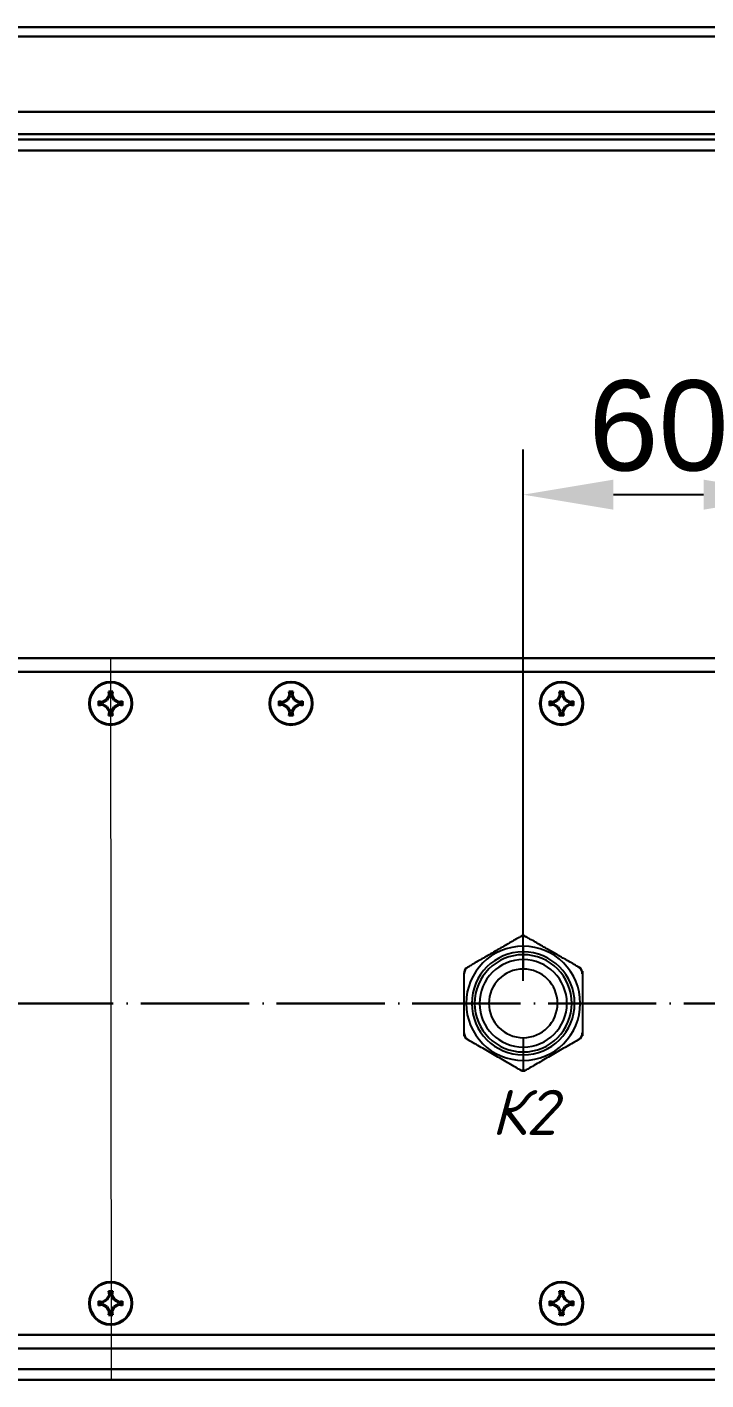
# Model space of a CAD drawing. Header units: millimetres. Extents: x 0 to 53000, y -591 to 24400.
# Drawn here: x 4867.2 to 5017.8, y 2103.7 to 2403.7 of the extents above; entities that cross this region are included whole.
import ezdxf

# ---------------------------------------------------------------- set-up
doc = ezdxf.new("R2010")
doc.units = ezdxf.units.MM
doc.linetypes.add('ACAD_ISO04W100', pattern=[30, 24, -3, 0, -3])
for name, color, linetype in [('MAIN-1', 7, 'Continuous'), ('MAIN-2', 7, 'Continuous'), ('размеры', 3, 'Continuous')]:
    doc.layers.add(name, color=color, linetype=linetype)
doc.layers.add('Осевые центральные', color=5, linetype='ACAD_ISO04W100', lineweight=30)
doc.layers.add('Основная', color=7, linetype='Continuous', lineweight=30)
doc.layers.add('Привязки', color=2, linetype='Continuous', lineweight=0, plot=False, transparency=0.8)
doc.styles.get("Standard").update_dxf_attribs({"font": 'arial.ttf'})
doc.styles.add('текст', font='isocpeui.ttf')
doc.dimstyles.new('ISO2', dxfattribs={"dimtxt": 20, "dimasz": 20, "dimexe": 10, "dimexo": 5, "dimgap": 5, "dimtad": 1, "dimdec": 4, "dimdsep": 46, "dimlunit": 6, "dimtxsty": 'Standard', "dimcen": 20, "dimadec": 0, "dimazin": 0, "dimtfac": 1, "dimtdec": 4, "dimtmove": 0, "dimatfit": 3, "dimfxl": 1, "dimtolj": 1, "dimtzin": 0, "dimarcsym": 0})

# ---------------------------------------------------------------- blocks, each defined once
blk = doc.blocks.new('*U405')
at = {"layer": 'MAIN-1'}
for p, q in [((-5.26, 12.11), (-5.59, 11.92)), ((-4.94, 12.29), (-5.26, 12.11)), ((-4.62, 12.48), (-4.94, 12.29)), ((-4.3, 12.67), (-4.62, 12.48)), ((-3.98, 12.85), (-4.3, 12.67)), ((-3.66, 13.03), (-3.98, 12.85)), ((-3.35, 13.21), (-3.66, 13.03)), ((-3.04, 13.39), (-3.35, 13.21)), ((-2.73, 13.57), (-3.04, 13.39)), ((-2.43, 13.74), (-2.73, 13.57)), ((-2.12, 13.92), (-2.43, 13.74)), ((-1.82, 14.09), (-2.12, 13.92)), ((-1.52, 14.27), (-1.82, 14.09)), ((-1.22, 14.44), (-1.52, 14.27)), ((-0.93, 14.61), (-1.22, 14.44)), ((-0.64, 14.78), (-0.93, 14.61)), ((-0.35, 14.95), (-0.64, 14.78)), ((0, 12.66), (0, 14.95)), ((0, 12.66), (0, 7.61)), ((0.35, 14.95), (0.52, 14.85)), ((0.52, 14.85), (0.69, 14.75)), ((0.69, 14.75), (0.87, 14.65)), ((0.87, 14.65), (1.04, 14.54)), ((1.04, 14.54), (1.22, 14.44)), ((1.22, 14.44), (1.39, 14.34)), ((1.39, 14.34), (1.57, 14.24)), ((1.57, 14.24), (1.61, 14.22)), ((1.61, 14.22), (1.64, 14.2)), ((1.64, 14.2), (1.67, 14.18)), ((1.67, 14.18), (1.7, 14.16)), ((1.7, 14.16), (1.74, 14.14)), ((1.74, 14.14), (1.77, 14.12)), ((1.77, 14.12), (1.8, 14.11)), ((2.1, 13.93), (1.8, 14.11)), ((2.41, 13.75), (2.1, 13.93)), ((2.72, 13.58), (2.41, 13.75)), ((3.03, 13.4), (2.72, 13.58)), ((3.34, 13.22), (3.03, 13.4)), ((3.65, 13.04), (3.34, 13.22)), ((3.97, 12.86), (3.65, 13.04)), ((4.28, 12.67), (3.97, 12.86)), ((4.6, 12.49), (4.28, 12.67)), ((4.92, 12.3), (4.6, 12.49)), ((5.24, 12.12), (4.92, 12.3)), ((5.57, 11.93), (5.24, 12.12)), ((-10.4, 9.14), (-10.71, 8.96)), ((-10.09, 9.32), (-10.4, 9.14)), ((-9.78, 9.5), (-10.09, 9.32)), ((-9.47, 9.68), (-9.78, 9.5)), ((-9.15, 9.86), (-9.47, 9.68)), ((-8.83, 10.05), (-9.15, 9.86)), ((-8.51, 10.23), (-8.83, 10.05)), ((-8.19, 10.41), (-8.51, 10.23)), ((-7.87, 10.6), (-8.19, 10.41)), ((-7.55, 10.79), (-7.87, 10.6)), ((-7.22, 10.97), (-7.55, 10.79)), ((-6.9, 11.16), (-7.22, 10.97)), ((-6.57, 11.35), (-6.9, 11.16)), ((-6.24, 11.54), (-6.57, 11.35)), ((-5.92, 11.73), (-6.24, 11.54)), ((-5.59, 11.92), (-5.92, 11.73)), ((5.89, 11.74), (5.57, 11.93)), ((6.22, 11.56), (5.89, 11.74)), ((6.55, 11.37), (6.22, 11.56)), ((6.87, 11.18), (6.55, 11.37)), ((7.2, 10.99), (6.87, 11.18)), ((7.53, 10.8), (7.2, 10.99)), ((7.85, 10.61), (7.53, 10.8)), ((8.18, 10.42), (7.85, 10.61)), ((8.5, 10.24), (8.18, 10.42)), ((8.82, 10.05), (8.5, 10.24)), ((9.14, 9.87), (8.82, 10.05)), ((9.45, 9.69), (9.14, 9.87)), ((9.77, 9.51), (9.45, 9.69)), ((10.08, 9.33), (9.77, 9.51)), ((10.38, 9.15), (10.08, 9.33)), ((10.69, 8.97), (10.38, 9.15)), ((-13.12, 7.17), (-13.12, 7.12)), ((-13.12, 7.12), (-13.12, 7.06)), ((-13.12, 7.06), (-13.12, 7.01)), ((-13.12, 7.01), (-13.12, 6.95)), ((-13.12, 6.95), (-13.12, 6.9)), ((-13.12, 6.9), (-13.12, 6.84)), ((-13.12, 6.84), (-13.12, 6.78)), ((-13.12, 6.75), (-13.12, 6.78)), ((-13.12, 6.71), (-13.12, 6.75)), ((-13.12, 6.67), (-13.12, 6.71)), ((-13.12, 6.63), (-13.12, 6.67)), ((-13.12, 6.59), (-13.12, 6.63)), ((-13.12, 6.56), (-13.12, 6.59)), ((-13.12, 6.52), (-13.12, 6.56)), ((-13.12, 6.15), (-13.12, 6.52)), ((-13.12, 5.78), (-13.12, 6.15)), ((-12.77, 7.77), (-12.6, 7.87)), ((-12.6, 7.87), (-12.42, 7.97)), ((-12.42, 7.97), (-12.25, 8.07)), ((-12.25, 8.07), (-12.07, 8.17)), ((-12.07, 8.17), (-11.9, 8.28)), ((-11.9, 8.28), (-11.72, 8.38)), ((-11.72, 8.38), (-11.54, 8.48)), ((-11.54, 8.48), (-11.51, 8.5)), ((-11.51, 8.5), (-11.48, 8.52)), ((-11.48, 8.52), (-11.45, 8.54)), ((-11.45, 8.54), (-11.41, 8.56)), ((-11.41, 8.56), (-11.38, 8.58)), ((-11.38, 8.58), (-11.35, 8.59)), ((-11.35, 8.59), (-11.31, 8.61)), ((-11.01, 8.79), (-11.31, 8.61)), ((-10.71, 8.96), (-11.01, 8.79)), ((10.99, 8.8), (10.69, 8.97)), ((11.3, 8.62), (10.99, 8.8)), ((11.6, 8.45), (11.3, 8.62)), ((11.89, 8.28), (11.6, 8.45)), ((12.19, 8.11), (11.89, 8.28)), ((12.48, 7.94), (12.19, 8.11)), ((12.77, 7.77), (12.48, 7.94)), ((13.12, 7.17), (13.12, 6.81)), ((13.12, 6.81), (13.12, 6.44)), ((13.12, 6.44), (13.12, 6.07)), ((13.12, 6.07), (13.12, 5.7)), ((-13.12, 5.4), (-13.12, 5.78)), ((-13.12, 5.02), (-13.12, 5.4)), ((-13.12, 4.64), (-13.12, 5.02)), ((-13.12, 4.25), (-13.12, 4.64)), ((-13.12, 3.86), (-13.12, 4.25)), ((-13.12, 3.47), (-13.12, 3.86)), ((-13.12, 3.08), (-13.12, 3.47)), ((-13.12, 2.68), (-13.12, 3.08)), ((13.12, 5.7), (13.12, 5.32)), ((13.12, 5.32), (13.12, 4.94)), ((13.12, 4.94), (13.12, 4.56)), ((13.12, 4.56), (13.12, 4.17)), ((13.12, 4.17), (13.12, 3.79)), ((13.12, 3.79), (13.12, 3.39)), ((13.12, 3.39), (13.12, 3)), ((13.12, 3), (13.12, 2.6)), ((-13.12, 2.28), (-13.12, 2.68)), ((-13.12, 1.88), (-13.12, 2.28)), ((-13.12, 1.47), (-13.12, 1.88)), ((-13.12, 1.07), (-13.12, 1.47)), ((-13.12, 0.66), (-13.12, 1.07)), ((-13.12, 0.25), (-13.12, 0.66)), ((-13.12, -0.16), (-13.12, 0.25)), ((13.12, 2.6), (13.12, 2.2)), ((13.12, 2.2), (13.12, 1.8)), ((13.12, 1.8), (13.12, 1.39)), ((13.12, 1.39), (13.12, 0.98)), ((13.12, 0.98), (13.12, 0.57)), ((13.12, 0.57), (13.12, 0.16)), ((13.12, 0.16), (13.12, -0.25)), ((-13.12, -0.57), (-13.12, -0.16)), ((-13.12, -0.98), (-13.12, -0.57)), ((-13.12, -1.39), (-13.12, -0.98)), ((-13.12, -1.8), (-13.12, -1.39)), ((-13.12, -2.2), (-13.12, -1.8)), ((-13.12, -2.6), (-13.12, -2.2)), ((-13.12, -3), (-13.12, -2.6)), ((13.12, -0.25), (13.12, -0.66)), ((13.12, -0.66), (13.12, -1.07)), ((13.12, -1.07), (13.12, -1.47)), ((13.12, -1.47), (13.12, -1.88)), ((13.12, -1.88), (13.12, -2.28)), ((13.12, -2.28), (13.12, -2.68)), ((13.12, -2.68), (13.12, -3.08)), ((-13.12, -3.39), (-13.12, -3)), ((-13.12, -3.79), (-13.12, -3.39)), ((-13.12, -4.17), (-13.12, -3.79)), ((-13.12, -4.56), (-13.12, -4.17)), ((-13.12, -4.94), (-13.12, -4.56)), ((-13.12, -5.32), (-13.12, -4.94)), ((-13.12, -5.7), (-13.12, -5.32)), ((-13.12, -6.07), (-13.12, -5.7)), ((13.12, -3.08), (13.12, -3.47)), ((13.12, -3.47), (13.12, -3.86)), ((13.12, -3.86), (13.12, -4.25)), ((13.12, -4.25), (13.12, -4.64)), ((13.12, -4.64), (13.12, -5.02)), ((13.12, -5.02), (13.12, -5.4)), ((13.12, -5.4), (13.12, -5.78)), ((13.12, -5.78), (13.12, -6.15)), ((-13.12, -6.44), (-13.12, -6.07)), ((-13.12, -6.81), (-13.12, -6.44)), ((-13.12, -7.17), (-13.12, -6.81)), ((-12.44, -7.96), (-12.77, -7.77)), ((-12.11, -8.16), (-12.44, -7.96)), ((-11.77, -8.35), (-12.11, -8.16)), ((-11.43, -8.55), (-11.77, -8.35)), ((-11.08, -8.75), (-11.43, -8.55)), ((-10.74, -8.95), (-11.08, -8.75)), ((-10.39, -9.15), (-10.74, -8.95)), ((0, -7.61), (0, -12.66)), ((10.74, -8.95), (10.39, -9.15)), ((11.08, -8.75), (10.74, -8.95)), ((11.43, -8.55), (11.08, -8.75)), ((11.77, -8.35), (11.43, -8.55)), ((12.11, -8.16), (11.77, -8.35)), ((12.44, -7.96), (12.11, -8.16)), ((12.77, -7.77), (12.44, -7.96)), ((13.12, -6.15), (13.12, -6.52)), ((13.12, -6.52), (13.12, -6.56)), ((13.12, -6.56), (13.12, -6.59)), ((13.12, -6.59), (13.12, -6.63)), ((13.12, -6.63), (13.12, -6.67)), ((13.12, -6.67), (13.12, -6.71)), ((13.12, -6.71), (13.12, -6.75)), ((13.12, -6.75), (13.12, -6.78)), ((13.12, -6.78), (13.12, -6.84)), ((13.12, -6.84), (13.12, -6.9)), ((13.12, -6.9), (13.12, -6.95)), ((13.12, -6.95), (13.12, -7.01)), ((13.12, -7.01), (13.12, -7.06)), ((13.12, -7.06), (13.12, -7.12)), ((13.12, -7.12), (13.12, -7.17)), ((-10.03, -9.35), (-10.39, -9.15)), ((-9.68, -9.56), (-10.03, -9.35)), ((-9.32, -9.76), (-9.68, -9.56)), ((-8.96, -9.97), (-9.32, -9.76)), ((-8.6, -10.18), (-8.96, -9.97)), ((-8.23, -10.39), (-8.6, -10.18)), ((-7.86, -10.61), (-8.23, -10.39)), ((-7.49, -10.82), (-7.86, -10.61)), ((-7.12, -11.03), (-7.49, -10.82)), ((-6.75, -11.25), (-7.12, -11.03)), ((-6.37, -11.47), (-6.75, -11.25)), ((-6, -11.68), (-6.37, -11.47)), ((-5.62, -11.9), (-6, -11.68)), ((-5.25, -12.11), (-5.62, -11.9)), ((5.62, -11.9), (5.25, -12.11)), ((6, -11.68), (5.62, -11.9)), ((6.37, -11.47), (6, -11.68)), ((6.75, -11.25), (6.37, -11.47)), ((7.12, -11.03), (6.75, -11.25)), ((7.49, -10.82), (7.12, -11.03)), ((7.86, -10.61), (7.49, -10.82)), ((8.23, -10.39), (7.86, -10.61)), ((8.6, -10.18), (8.23, -10.39)), ((8.96, -9.97), (8.6, -10.18)), ((9.32, -9.76), (8.96, -9.97)), ((9.68, -9.56), (9.32, -9.76)), ((10.03, -9.35), (9.68, -9.56)), ((10.39, -9.15), (10.03, -9.35)), ((-4.89, -12.33), (-5.25, -12.11)), ((-4.52, -12.54), (-4.89, -12.33)), ((-4.16, -12.75), (-4.52, -12.54)), ((-3.8, -12.95), (-4.16, -12.75)), ((-3.44, -13.16), (-3.8, -12.95)), ((-3.08, -13.37), (-3.44, -13.16)), ((-2.73, -13.57), (-3.08, -13.37)), ((-2.38, -13.77), (-2.73, -13.57)), ((-2.03, -13.97), (-2.38, -13.77)), ((-1.69, -14.17), (-2.03, -13.97)), ((-1.35, -14.37), (-1.69, -14.17)), ((-1.01, -14.56), (-1.35, -14.37)), ((-0.68, -14.76), (-1.01, -14.56)), ((-0.35, -14.95), (-0.68, -14.76)), ((0, -12.66), (0, -14.95)), ((0.68, -14.76), (0.35, -14.95)), ((1.01, -14.56), (0.68, -14.76)), ((1.35, -14.37), (1.01, -14.56)), ((1.69, -14.17), (1.35, -14.37)), ((2.03, -13.97), (1.69, -14.17)), ((2.38, -13.77), (2.03, -13.97)), ((2.73, -13.57), (2.38, -13.77)), ((3.08, -13.37), (2.73, -13.57)), ((3.44, -13.16), (3.08, -13.37)), ((3.8, -12.95), (3.44, -13.16)), ((4.16, -12.75), (3.8, -12.95)), ((4.52, -12.54), (4.16, -12.75)), ((4.89, -12.33), (4.52, -12.54)), ((5.25, -12.11), (4.89, -12.33))]:
    blk.add_line(p, q, dxfattribs=at)
for radius, start, end in [(12.66, 90, 270), (14.95, 90, 91.3251), (14.95, 88.6749, 90), (12.66, 270, 90), (14.95, 148.6749, 151.325), (7.61, 90, 180), (7.61, 0, 90), (14.95, 28.675, 31.3251), (7.61, 180, 270), (7.61, 270, 0), (14.95, 208.6749, 211.3251), (14.95, 328.6749, 331.3251), (14.95, 268.6749, 270), (14.95, 270, 271.3251)]:
    blk.add_arc((0, 0), radius, start, end, dxfattribs=at)
at = {"layer": 'MAIN-2'}
for p, q in [((-0.91, 14.62), (-0.91, 14.62)), ((-0.35, 14.95), (-0.35, 14.95)), ((0, 12.66), (0, 12.66)), ((0.35, 14.95), (0.35, 14.95)), ((0.91, 14.62), (0.91, 14.62)), ((0, 11.41), (0, 11.41)), ((0, 10.78), (0, 10.78)), ((0, 9.69), (0, 9.69)), ((-13.12, 7.17), (-13.12, 7.17)), ((-13.12, 6.52), (-13.12, 6.52)), ((-12.77, 7.77), (-12.77, 7.77)), ((-12.2, 8.1), (-12.2, 8.1)), ((12.2, 8.1), (12.2, 8.1)), ((12.77, 7.77), (12.77, 7.77)), ((13.12, 7.17), (13.12, 7.17)), ((13.12, 6.52), (13.12, 6.52)), ((-7.61, 0), (-9.69, 0)), ((7.61, 0), (9.69, 0)), ((-13.12, -6.52), (-13.12, -6.52)), ((-13.12, -7.17), (-13.12, -7.17)), ((-12.77, -7.77), (-12.77, -7.77)), ((-12.2, -8.1), (-12.2, -8.1)), ((12.2, -8.1), (12.2, -8.1)), ((12.77, -7.77), (12.77, -7.77)), ((13.12, -6.52), (13.12, -6.52)), ((13.12, -7.17), (13.12, -7.17)), ((0, -9.69), (0, -9.69)), ((0, -10.78), (0, -10.78)), ((0, -11.41), (0, -11.41)), ((-0.91, -14.62), (-0.91, -14.62)), ((-0.35, -14.95), (-0.35, -14.95)), ((0, -12.66), (0, -12.66)), ((0.35, -14.95), (0.35, -14.95)), ((0.91, -14.62), (0.91, -14.62))]:
    blk.add_line(p, q, dxfattribs=at)
for centre, radius, start, end in [((0, 13.04), 1.82, 90, 120), ((0, 13.04), 1.82, 60, 90), ((0, 0), 11.41, 90, 270), ((0, 0), 10.78, 90, 270), ((0, 0), 9.69, 90, 180), ((0, 0), 11.41, 270, 90), ((0, 0), 10.78, 270, 90), ((0, 0), 9.69, 0, 90), ((-11.29, 6.52), 1.82, 120, 180), ((11.29, 6.52), 1.82, 0, 60), ((0, 0), 9.69, 180, 270), ((0, 0), 9.69, 270, 0), ((-11.29, -6.52), 1.82, 180, 240), ((11.29, -6.52), 1.82, 300, 0), ((0, -13.04), 1.82, 240, 270), ((0, -13.04), 1.82, 270, 300)]:
    blk.add_arc(centre, radius, start, end, dxfattribs=at)
blk = doc.blocks.new('*U404')
at = {"layer": 'Основная', "color": 0, "linetype": 'ByBlock', "lineweight": -2, "transparency": 16777216}
blk.add_blockref('*U405', (0, 0), dxfattribs=at)
blk = doc.blocks.new('*D406')
at = {"layer": 'Defpoints', "color": 0, "transparency": 16777216}
for p in [(4977.23, 2300), (4977.23, 2187.22), (5037.23, 2187.22)]:
    blk.add_point(p, dxfattribs=at)
at = {"layer": 'размеры', "color": 0, "lineweight": -2, "transparency": 16777216}
for p, q in [((4977.23, 2192.22), (4977.23, 2310)), ((5037.23, 2192.22), (5037.23, 2310)), ((5017.23, 2300), (4997.23, 2300))]:
    blk.add_line(p, q, dxfattribs=at)
at = {"layer": 'размеры', "color": 0, "transparency": 16777216}
for points in [[(4997.23, 2303.33), (4997.23, 2296.67), (4977.23, 2300)], [(5017.23, 2303.33), (5017.23, 2296.67), (5037.23, 2300)]]:
    blk.add_solid(points, dxfattribs=at)
at = {"layer": 'размеры', "color": 0, "transparency": 16777216, "insert": (5007.23, 2315.21), "char_height": 20, "attachment_point": 5}
blk.add_mtext('\\A1;60', dxfattribs=at)

msp = doc.modelspace()

# ---------------------------------------------------------------- linework, layer by layer
at = {"layer": 'Осевые центральные'}
msp.add_line((5157.22615, 2187.21677), (4614.22617, 2187.21677), dxfattribs=at)
at = {"layer": 'Основная', "linetype": 'Continuous'}
for p, q in [((5180.25345, 2403.68153), (4587.45346, 2403.68153)), ((4587.45346, 2401.58152), (5180.25345, 2401.58152)), ((4597.65345, 2384.88152), (5170.05346, 2384.88152)), ((4608.55043, 2379.91677), (5162.90188, 2379.91677)), ((5182.68976, 2378.71678), (4588.76256, 2378.71678)), ((5183.02617, 2376.31678), (4589.42616, 2376.31678)), ((5138.72615, 2263.71678), (4632.72617, 2263.71678)), ((4634.72617, 2260.71678), (5136.72615, 2260.71678)), ((4885.23652, 2256.37549), (4885.72616, 2256.37683)), ((4885.38585, 2255.51353), (4885.23652, 2256.37549)), ((4885.44257, 2256.20657), (4885.23652, 2256.37549)), ((4885.44257, 2256.20657), (4885.58783, 2255.4803)), ((4886.00975, 2256.20657), (4885.44257, 2256.20657)), ((4885.72616, 2256.37683), (4886.2158, 2256.37549)), ((4885.86449, 2255.4803), (4886.00975, 2256.20657)), ((4886.00975, 2256.20657), (4886.2158, 2256.37549)), ((4886.2158, 2256.37549), (4886.06647, 2255.51353)), ((4925.23652, 2256.37549), (4925.72616, 2256.37683)), ((4925.38585, 2255.51353), (4925.23652, 2256.37549)), ((4925.44257, 2256.20657), (4925.23652, 2256.37549)), ((4925.44257, 2256.20657), (4925.58783, 2255.4803)), ((4926.00974, 2256.20657), (4925.44257, 2256.20657)), ((4925.72616, 2256.37683), (4926.2158, 2256.37549)), ((4925.8645, 2255.4803), (4926.00974, 2256.20657)), ((4926.00974, 2256.20657), (4926.2158, 2256.37549)), ((4926.2158, 2256.37549), (4926.06647, 2255.51353)), ((4985.23652, 2256.37549), (4985.72616, 2256.37683)), ((4985.38585, 2255.51353), (4985.23652, 2256.37549)), ((4985.44257, 2256.20657), (4985.23652, 2256.37549)), ((4985.44257, 2256.20657), (4985.58783, 2255.4803)), ((4986.00974, 2256.20657), (4985.44257, 2256.20657)), ((4985.72616, 2256.37683), (4986.2158, 2256.37549)), ((4985.8645, 2255.4803), (4986.00974, 2256.20657)), ((4986.00974, 2256.20657), (4986.2158, 2256.37549)), ((4986.2158, 2256.37549), (4986.06647, 2255.51353)), ((4883.06744, 2254.20642), (4883.9294, 2254.05708)), ((4883.06744, 2253.22713), (4883.06744, 2254.20642)), ((4883.23637, 2254.00036), (4883.06744, 2254.20642)), ((4883.06744, 2253.22713), (4883.23637, 2253.43319)), ((4883.9294, 2253.37647), (4883.06744, 2253.22713)), ((4883.96264, 2253.85511), (4883.23637, 2254.00036)), ((4883.23637, 2254.00036), (4883.23637, 2253.43319)), ((4883.23637, 2253.43319), (4883.96264, 2253.57844)), ((4883.9294, 2254.05708), (4884.84539, 2254.59754)), ((4883.96264, 2253.85511), (4883.9294, 2254.05708)), ((4883.9294, 2253.37647), (4883.96264, 2253.57844)), ((4884.84539, 2252.83601), (4883.9294, 2253.37647)), ((4884.99297, 2254.44997), (4883.96264, 2253.85511)), ((4883.96264, 2253.57844), (4884.99297, 2252.98358)), ((4884.84539, 2254.59754), (4885.38585, 2255.51353)), ((4884.99297, 2254.44997), (4884.84539, 2254.59754)), ((4884.84539, 2252.83601), (4884.99297, 2252.98358)), ((4885.38585, 2251.92002), (4884.84539, 2252.83601)), ((4885.58783, 2255.4803), (4884.99297, 2254.44997)), ((4884.99297, 2252.98358), (4885.58783, 2251.95325)), ((4885.58783, 2255.4803), (4885.38585, 2255.51353)), ((4885.86449, 2255.4803), (4886.06647, 2255.51353)), ((4886.45935, 2254.44997), (4885.86449, 2255.4803)), ((4885.86449, 2251.95325), (4886.45935, 2252.98358)), ((4886.06647, 2255.51353), (4886.60693, 2254.59754)), ((4886.60693, 2252.83601), (4886.06647, 2251.92002)), ((4886.60693, 2254.59754), (4886.45935, 2254.44997)), ((4887.48968, 2253.85511), (4886.45935, 2254.44997)), ((4886.45935, 2252.98358), (4887.48968, 2253.57844)), ((4886.45935, 2252.98358), (4886.60693, 2252.83601)), ((4886.60693, 2254.59754), (4887.52292, 2254.05708)), ((4887.52292, 2253.37647), (4886.60693, 2252.83601)), ((4887.52292, 2254.05708), (4887.48968, 2253.85511)), ((4888.21595, 2254.00036), (4887.48968, 2253.85511)), ((4887.48968, 2253.57844), (4887.52292, 2253.37647)), ((4887.48968, 2253.57844), (4888.21595, 2253.43319)), ((4887.52292, 2254.05708), (4888.38488, 2254.20642)), ((4888.38488, 2253.22713), (4887.52292, 2253.37647)), ((4888.38488, 2254.20642), (4888.21595, 2254.00036)), ((4888.21595, 2253.43319), (4888.21595, 2254.00036)), ((4888.21595, 2253.43319), (4888.38488, 2253.22713)), ((4888.38488, 2254.20642), (4888.38488, 2253.22713)), ((4923.06744, 2254.20642), (4923.9294, 2254.05708)), ((4923.06744, 2253.22713), (4923.06744, 2254.20642)), ((4923.23637, 2254.00036), (4923.06744, 2254.20642)), ((4923.06744, 2253.22713), (4923.23637, 2253.43319)), ((4923.9294, 2253.37647), (4923.06744, 2253.22713)), ((4923.96264, 2253.85511), (4923.23637, 2254.00036)), ((4923.23637, 2254.00036), (4923.23637, 2253.43319)), ((4923.23637, 2253.43319), (4923.96264, 2253.57844)), ((4923.9294, 2254.05708), (4924.84539, 2254.59754)), ((4923.96264, 2253.85511), (4923.9294, 2254.05708)), ((4923.9294, 2253.37647), (4923.96264, 2253.57844)), ((4924.84539, 2252.83601), (4923.9294, 2253.37647)), ((4924.99296, 2254.44997), (4923.96264, 2253.85511)), ((4923.96264, 2253.57844), (4924.99296, 2252.98358)), ((4924.84539, 2254.59754), (4925.38585, 2255.51353)), ((4924.99296, 2254.44997), (4924.84539, 2254.59754)), ((4924.84539, 2252.83601), (4924.99296, 2252.98358)), ((4925.38585, 2251.92002), (4924.84539, 2252.83601)), ((4925.58783, 2255.4803), (4924.99296, 2254.44997)), ((4924.99296, 2252.98358), (4925.58783, 2251.95325)), ((4925.58783, 2255.4803), (4925.38585, 2255.51353)), ((4925.8645, 2255.4803), (4926.06647, 2255.51353)), ((4926.45935, 2254.44997), (4925.8645, 2255.4803)), ((4925.8645, 2251.95325), (4926.45935, 2252.98358)), ((4926.06647, 2255.51353), (4926.60692, 2254.59754)), ((4926.60692, 2252.83601), (4926.06647, 2251.92002)), ((4926.60692, 2254.59754), (4926.45935, 2254.44997)), ((4927.48968, 2253.85511), (4926.45935, 2254.44997)), ((4926.45935, 2252.98358), (4927.48968, 2253.57844)), ((4926.45935, 2252.98358), (4926.60692, 2252.83601)), ((4926.60692, 2254.59754), (4927.52292, 2254.05708)), ((4927.52292, 2253.37647), (4926.60692, 2252.83601)), ((4927.52292, 2254.05708), (4927.48968, 2253.85511)), ((4928.21595, 2254.00036), (4927.48968, 2253.85511)), ((4927.48968, 2253.57844), (4927.52292, 2253.37647)), ((4927.48968, 2253.57844), (4928.21595, 2253.43319)), ((4927.52292, 2254.05708), (4928.38488, 2254.20642)), ((4928.38488, 2253.22713), (4927.52292, 2253.37647)), ((4928.38488, 2254.20642), (4928.21595, 2254.00036)), ((4928.21595, 2253.43319), (4928.21595, 2254.00036)), ((4928.21595, 2253.43319), (4928.38488, 2253.22713)), ((4928.38488, 2254.20642), (4928.38488, 2253.22713)), ((4983.06744, 2254.20642), (4983.9294, 2254.05708)), ((4983.06744, 2253.22713), (4983.06744, 2254.20642)), ((4983.23637, 2254.00036), (4983.06744, 2254.20642)), ((4983.06744, 2253.22713), (4983.23637, 2253.43319)), ((4983.9294, 2253.37647), (4983.06744, 2253.22713)), ((4983.96264, 2253.85511), (4983.23637, 2254.00036)), ((4983.23637, 2254.00036), (4983.23637, 2253.43319)), ((4983.23637, 2253.43319), (4983.96264, 2253.57844)), ((4983.9294, 2254.05708), (4984.84539, 2254.59754)), ((4983.96264, 2253.85511), (4983.9294, 2254.05708)), ((4983.9294, 2253.37647), (4983.96264, 2253.57844)), ((4984.84539, 2252.83601), (4983.9294, 2253.37647)), ((4984.99296, 2254.44997), (4983.96264, 2253.85511)), ((4983.96264, 2253.57844), (4984.99296, 2252.98358)), ((4984.84539, 2254.59754), (4985.38585, 2255.51353)), ((4984.99296, 2254.44997), (4984.84539, 2254.59754)), ((4984.84539, 2252.83601), (4984.99296, 2252.98358)), ((4985.38585, 2251.92002), (4984.84539, 2252.83601)), ((4985.58783, 2255.4803), (4984.99296, 2254.44997)), ((4984.99296, 2252.98358), (4985.58783, 2251.95325)), ((4985.58783, 2255.4803), (4985.38585, 2255.51353)), ((4985.8645, 2255.4803), (4986.06647, 2255.51353)), ((4986.45935, 2254.44997), (4985.8645, 2255.4803)), ((4985.8645, 2251.95325), (4986.45935, 2252.98358)), ((4986.06647, 2255.51353), (4986.60692, 2254.59754)), ((4986.60692, 2252.83601), (4986.06647, 2251.92002)), ((4986.60692, 2254.59754), (4986.45935, 2254.44997)), ((4987.48968, 2253.85511), (4986.45935, 2254.44997)), ((4986.45935, 2252.98358), (4987.48968, 2253.57844)), ((4986.45935, 2252.98358), (4986.60692, 2252.83601)), ((4986.60692, 2254.59754), (4987.52292, 2254.05708)), ((4987.52292, 2253.37647), (4986.60692, 2252.83601)), ((4987.52292, 2254.05708), (4987.48968, 2253.85511)), ((4988.21595, 2254.00036), (4987.48968, 2253.85511)), ((4987.48968, 2253.57844), (4987.52292, 2253.37647)), ((4987.48968, 2253.57844), (4988.21595, 2253.43319)), ((4987.52292, 2254.05708), (4988.38488, 2254.20642)), ((4988.38488, 2253.22713), (4987.52292, 2253.37647)), ((4988.38488, 2254.20642), (4988.21595, 2254.00036)), ((4988.21595, 2253.43319), (4988.21595, 2254.00036)), ((4988.21595, 2253.43319), (4988.38488, 2253.22713)), ((4988.38488, 2254.20642), (4988.38488, 2253.22713)), ((4885.23652, 2251.05806), (4885.38585, 2251.92002)), ((4885.44257, 2251.22698), (4885.23652, 2251.05806)), ((4885.72616, 2251.05672), (4885.23652, 2251.05806)), ((4885.58783, 2251.95325), (4885.38585, 2251.92002)), ((4885.58783, 2251.95325), (4885.44257, 2251.22698)), ((4885.44257, 2251.22698), (4886.00975, 2251.22698)), ((4886.2158, 2251.05806), (4885.72616, 2251.05672)), ((4885.86449, 2251.95325), (4886.06647, 2251.92002)), ((4886.00975, 2251.22698), (4885.86449, 2251.95325)), ((4886.2158, 2251.05806), (4886.00975, 2251.22698)), ((4886.06647, 2251.92002), (4886.2158, 2251.05806)), ((4925.23652, 2251.05806), (4925.38585, 2251.92002)), ((4925.44257, 2251.22698), (4925.23652, 2251.05806)), ((4925.72616, 2251.05672), (4925.23652, 2251.05806)), ((4925.58783, 2251.95325), (4925.38585, 2251.92002)), ((4925.58783, 2251.95325), (4925.44257, 2251.22698)), ((4925.44257, 2251.22698), (4926.00974, 2251.22698)), ((4926.2158, 2251.05806), (4925.72616, 2251.05672)), ((4925.8645, 2251.95325), (4926.06647, 2251.92002)), ((4926.00974, 2251.22698), (4925.8645, 2251.95325)), ((4926.2158, 2251.05806), (4926.00974, 2251.22698)), ((4926.06647, 2251.92002), (4926.2158, 2251.05806)), ((4985.23652, 2251.05806), (4985.38585, 2251.92002)), ((4985.44257, 2251.22698), (4985.23652, 2251.05806)), ((4985.72616, 2251.05672), (4985.23652, 2251.05806)), ((4985.58783, 2251.95325), (4985.38585, 2251.92002)), ((4985.58783, 2251.95325), (4985.44257, 2251.22698)), ((4985.44257, 2251.22698), (4986.00974, 2251.22698)), ((4986.2158, 2251.05806), (4985.72616, 2251.05672)), ((4985.8645, 2251.95325), (4986.06647, 2251.92002)), ((4986.00974, 2251.22698), (4985.8645, 2251.95325)), ((4986.2158, 2251.05806), (4986.00974, 2251.22698)), ((4986.06647, 2251.92002), (4986.2158, 2251.05806)), ((4883.06744, 2121.20642), (4883.9294, 2121.05708)), ((4883.06744, 2120.22713), (4883.06744, 2121.20642)), ((4883.23637, 2121.00036), (4883.06744, 2121.20642)), ((4883.96264, 2120.85511), (4883.23637, 2121.00036)), ((4883.23637, 2121.00036), (4883.23637, 2120.43319)), ((4883.9294, 2121.05708), (4884.84539, 2121.59754)), ((4883.96264, 2120.85511), (4883.9294, 2121.05708)), ((4884.99297, 2121.44997), (4883.96264, 2120.85511)), ((4884.84539, 2121.59754), (4885.38585, 2122.51354)), ((4884.99297, 2121.44997), (4884.84539, 2121.59754)), ((4885.58783, 2122.4803), (4884.99297, 2121.44997)), ((4885.23652, 2123.37549), (4885.72616, 2123.37683)), ((4885.38585, 2122.51354), (4885.23652, 2123.37549)), ((4885.44257, 2123.20657), (4885.23652, 2123.37549)), ((4885.58783, 2122.4803), (4885.38585, 2122.51354)), ((4885.44257, 2123.20657), (4885.58783, 2122.4803)), ((4886.00975, 2123.20657), (4885.44257, 2123.20657)), ((4885.72616, 2123.37683), (4886.2158, 2123.37549)), ((4885.86449, 2122.4803), (4886.00975, 2123.20657)), ((4885.86449, 2122.4803), (4886.06647, 2122.51354)), ((4886.45935, 2121.44997), (4885.86449, 2122.4803)), ((4886.00975, 2123.20657), (4886.2158, 2123.37549)), ((4886.2158, 2123.37549), (4886.06647, 2122.51354)), ((4886.06647, 2122.51354), (4886.60693, 2121.59754)), ((4886.60693, 2121.59754), (4886.45935, 2121.44997)), ((4887.48968, 2120.85511), (4886.45935, 2121.44997)), ((4886.60693, 2121.59754), (4887.52292, 2121.05708)), ((4887.52292, 2121.05708), (4887.48968, 2120.85511)), ((4888.21595, 2121.00036), (4887.48968, 2120.85511)), ((4887.52292, 2121.05708), (4888.38488, 2121.20642)), ((4888.38488, 2121.20642), (4888.21595, 2121.00036)), ((4888.21595, 2120.43319), (4888.21595, 2121.00036)), ((4888.38488, 2121.20642), (4888.38488, 2120.22713)), ((4983.06744, 2121.20642), (4983.9294, 2121.05708)), ((4983.06744, 2120.22713), (4983.06744, 2121.20642)), ((4983.23637, 2121.00036), (4983.06744, 2121.20642)), ((4983.96264, 2120.85511), (4983.23637, 2121.00036)), ((4983.23637, 2121.00036), (4983.23637, 2120.43319)), ((4983.9294, 2121.05708), (4984.84539, 2121.59754)), ((4983.96264, 2120.85511), (4983.9294, 2121.05708)), ((4984.99296, 2121.44997), (4983.96264, 2120.85511)), ((4984.84539, 2121.59754), (4985.38585, 2122.51354)), ((4984.99296, 2121.44997), (4984.84539, 2121.59754)), ((4985.58783, 2122.4803), (4984.99296, 2121.44997)), ((4985.23652, 2123.37549), (4985.72616, 2123.37683)), ((4985.38585, 2122.51354), (4985.23652, 2123.37549)), ((4985.44257, 2123.20657), (4985.23652, 2123.37549)), ((4985.58783, 2122.4803), (4985.38585, 2122.51354)), ((4985.44257, 2123.20657), (4985.58783, 2122.4803)), ((4986.00974, 2123.20657), (4985.44257, 2123.20657)), ((4985.72616, 2123.37683), (4986.2158, 2123.37549)), ((4985.8645, 2122.4803), (4986.00974, 2123.20657)), ((4985.8645, 2122.4803), (4986.06647, 2122.51354)), ((4986.45935, 2121.44997), (4985.8645, 2122.4803)), ((4986.00974, 2123.20657), (4986.2158, 2123.37549)), ((4986.2158, 2123.37549), (4986.06647, 2122.51354)), ((4986.06647, 2122.51354), (4986.60692, 2121.59754)), ((4986.60692, 2121.59754), (4986.45935, 2121.44997)), ((4987.48968, 2120.85511), (4986.45935, 2121.44997)), ((4986.60692, 2121.59754), (4987.52292, 2121.05708)), ((4987.52292, 2121.05708), (4987.48968, 2120.85511)), ((4988.21595, 2121.00036), (4987.48968, 2120.85511)), ((4987.52292, 2121.05708), (4988.38488, 2121.20642)), ((4988.38488, 2121.20642), (4988.21595, 2121.00036)), ((4988.21595, 2120.43319), (4988.21595, 2121.00036)), ((4988.38488, 2121.20642), (4988.38488, 2120.22713)), ((4883.06744, 2120.22713), (4883.23637, 2120.43319)), ((4883.9294, 2120.37646), (4883.06744, 2120.22713)), ((4883.23637, 2120.43319), (4883.96264, 2120.57844)), ((4883.9294, 2120.37646), (4883.96264, 2120.57844)), ((4884.84539, 2119.83601), (4883.9294, 2120.37646)), ((4883.96264, 2120.57844), (4884.99297, 2119.98358)), ((4884.84539, 2119.83601), (4884.99297, 2119.98358)), ((4885.38585, 2118.92002), (4884.84539, 2119.83601)), ((4884.99297, 2119.98358), (4885.58783, 2118.95325)), ((4885.23652, 2118.05806), (4885.38585, 2118.92002)), ((4885.44257, 2118.22699), (4885.23652, 2118.05806)), ((4885.72616, 2118.05672), (4885.23652, 2118.05806)), ((4885.58783, 2118.95325), (4885.38585, 2118.92002)), ((4885.58783, 2118.95325), (4885.44257, 2118.22699)), ((4885.44257, 2118.22699), (4886.00975, 2118.22699)), ((4886.2158, 2118.05806), (4885.72616, 2118.05672)), ((4885.86449, 2118.95325), (4886.45935, 2119.98358)), ((4885.86449, 2118.95325), (4886.06647, 2118.92002)), ((4886.00975, 2118.22699), (4885.86449, 2118.95325)), ((4886.2158, 2118.05806), (4886.00975, 2118.22699)), ((4886.60693, 2119.83601), (4886.06647, 2118.92002)), ((4886.06647, 2118.92002), (4886.2158, 2118.05806)), ((4886.45935, 2119.98358), (4887.48968, 2120.57844)), ((4886.45935, 2119.98358), (4886.60693, 2119.83601)), ((4887.52292, 2120.37646), (4886.60693, 2119.83601)), ((4887.48968, 2120.57844), (4887.52292, 2120.37646)), ((4887.48968, 2120.57844), (4888.21595, 2120.43319)), ((4888.38488, 2120.22713), (4887.52292, 2120.37646)), ((4888.21595, 2120.43319), (4888.38488, 2120.22713)), ((4983.06744, 2120.22713), (4983.23637, 2120.43319)), ((4983.9294, 2120.37646), (4983.06744, 2120.22713)), ((4983.23637, 2120.43319), (4983.96264, 2120.57844)), ((4983.9294, 2120.37646), (4983.96264, 2120.57844)), ((4984.84539, 2119.83601), (4983.9294, 2120.37646)), ((4983.96264, 2120.57844), (4984.99296, 2119.98358)), ((4984.84539, 2119.83601), (4984.99296, 2119.98358)), ((4985.38585, 2118.92002), (4984.84539, 2119.83601)), ((4984.99296, 2119.98358), (4985.58783, 2118.95325)), ((4985.23652, 2118.05806), (4985.38585, 2118.92002)), ((4985.44257, 2118.22699), (4985.23652, 2118.05806)), ((4985.72616, 2118.05672), (4985.23652, 2118.05806)), ((4985.58783, 2118.95325), (4985.38585, 2118.92002)), ((4985.58783, 2118.95325), (4985.44257, 2118.22699)), ((4985.44257, 2118.22699), (4986.00974, 2118.22699)), ((4986.2158, 2118.05806), (4985.72616, 2118.05672)), ((4985.8645, 2118.95325), (4986.45935, 2119.98358)), ((4985.8645, 2118.95325), (4986.06647, 2118.92002)), ((4986.00974, 2118.22699), (4985.8645, 2118.95325)), ((4986.2158, 2118.05806), (4986.00974, 2118.22699)), ((4986.60692, 2119.83601), (4986.06647, 2118.92002)), ((4986.06647, 2118.92002), (4986.2158, 2118.05806)), ((4986.45935, 2119.98358), (4987.48968, 2120.57844)), ((4986.45935, 2119.98358), (4986.60692, 2119.83601)), ((4987.52292, 2120.37646), (4986.60692, 2119.83601)), ((4987.48968, 2120.57844), (4987.52292, 2120.37646)), ((4987.48968, 2120.57844), (4988.21595, 2120.43319)), ((4988.38488, 2120.22713), (4987.52292, 2120.37646)), ((4988.21595, 2120.43319), (4988.38488, 2120.22713)), ((5136.72615, 2113.71678), (4634.72617, 2113.71678)), ((4632.72617, 2110.71677), (5138.72615, 2110.71677)), ((4589.42616, 2106.11677), (5183.27615, 2106.11677)), ((4588.82615, 2103.71677), (5182.93724, 2103.71677))]:
    msp.add_line(p, q, dxfattribs=at)
for centre, radius in [((4885.72616, 2253.71677), 4.78654), ((4885.72616, 2253.71677), 4.62169), ((4925.72616, 2253.71677), 4.78654), ((4925.72616, 2253.71677), 4.62169), ((4985.72616, 2253.71677), 4.78654), ((4985.72616, 2253.71677), 4.62169), ((4885.72616, 2120.71677), 4.78654), ((4885.72616, 2120.71677), 4.62169), ((4985.72616, 2120.71677), 4.78654), ((4985.72616, 2120.71677), 4.62169)]:
    msp.add_circle(centre, radius, dxfattribs=at)
at = {"layer": 'Привязки'}
msp.add_line((4885.72616, 2263.71678), (4885.8817, 2103.71677), dxfattribs=at)

# ---------------------------------------------------------------- block references
at = {"layer": 'Основная'}
msp.add_blockref('*U404', (4977.22615, 2187.21677), dxfattribs=at)

# ---------------------------------------------------------------- texts
at = {"layer": 'Основная', "insert": (4977.39902, 2168.04747), "char_height": 10, "attachment_point": 2, "style": 'текст'}
msp.add_mtext_dynamic_manual_height_columns('К2', width=17.5254158, gutter_width=15, heights=[0], dxfattribs=at)

# ---------------------------------------------------------------- dimensions: what is measured, and where the dimension line sits
at = {"layer": 'размеры'}
dim = msp.add_linear_dim(base=(4977.22615, 2300), p1=(5037.22615, 2187.21677), p2=(4977.22615, 2187.21677), dimstyle='ISO2', dxfattribs=at)
dim.commit()
dim.dimension.update_dxf_attribs({"geometry": '*D406', "text_midpoint": (5007.22615, 2315.21146)})

doc.saveas('drawing.dxf')
